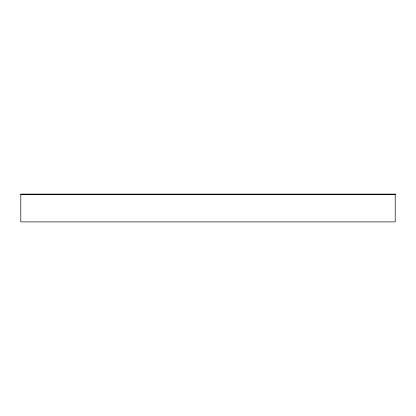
<?xml version="1.0" encoding="UTF-8"?>
<svg xmlns="http://www.w3.org/2000/svg" width="416" height="416" viewBox="0 0 416 416"><rect width="100%" height="100%" fill="white"/><g stroke="black" fill="none" stroke-linecap="round" stroke-linejoin="round"><path stroke-width="0.62" d="M20.8 194.594L395.2 194.594M395.2 194.106L20.8 194.106L20.8 221.894L395.2 221.894L395.2 194.106"/></g></svg>
